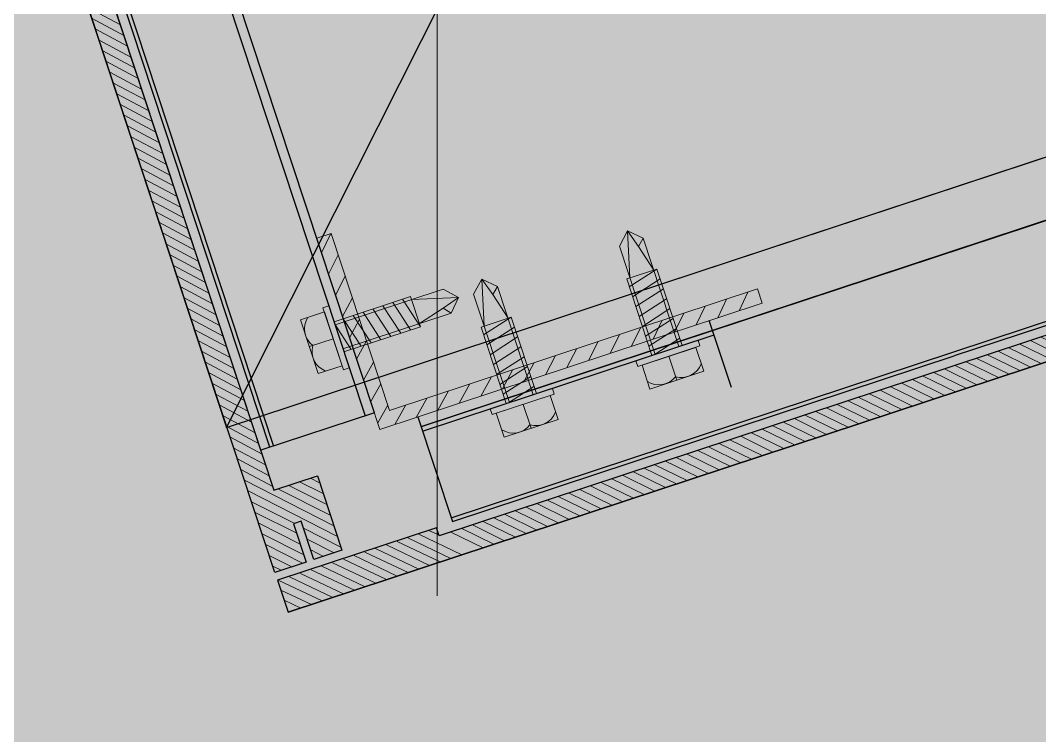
# Model space of a CAD drawing. Header units: metres. Extents: x 678805 to 1359287, y 2747329 to 5497370.
# Drawn here: x 679896.383 to 679896.5855, y 2748645.4954 to 2748645.6375 of the extents above; entities that cross this region are included whole.
import ezdxf

# ---------------------------------------------------------------- set-up
doc = ezdxf.new("R2010")
doc.units = ezdxf.units.M
for name, color, linetype in [('00_XREF_MON_HSC_PAVEMENT', 7, 'Continuous'), ('00_XREF_TWQ_BUILDINGS', 7, 'Continuous'), ('XREF_MON_BUILDINGS$0$00-Modulos DEFINIDOS', 7, 'Continuous'), ('XREF_MON_BUILDINGS$0$00-Modulos ROOFS', 2, 'Continuous'), ('XREF_MON_BUILDINGS$0$02-L-01_Struture aux', 4, 'Continuous'), ('XREF_MON_BUILDINGS$0$02-L-panel', 5, 'Continuous'), ('XREF_MON_BUILDINGS$0$COTAUX', 7, 'Continuous')]:
    doc.layers.add(name, color=color, linetype=linetype)
doc.layers.add('XREF_MON_BUILDINGS$0$0-WIPEOUTS', color=7, linetype='Continuous', true_color=0xffffff)
doc.layers.add('XREF_MON_BUILDINGS$0$00_AUX', color=3, linetype='Continuous', plot=False)
for name, color, linetype, lineweight in [('XREF_MON_BUILDINGS$0$02-H-251', 251, 'Continuous', 0), ('XREF_MON_BUILDINGS$0$02-H-254', 254, 'Continuous', 0), ('XREF_MON_BUILDINGS$0$02-L-01_Structure L', 7, 'Continuous', 5), ('XREF_MON_BUILDINGS$0$02-L-01_Structure T', 8, 'Continuous', 5)]:
    doc.layers.add(name, color=color, linetype=linetype, lineweight=lineweight)
for name, color, linetype, lineweight, true_color in [('XREF_MON_BUILDINGS$0$02-KH-01 Water_Toilets', 7, 'Continuous', 30, 0x3877ff), ('XREF_MON_HSC_PAVEMENT$0$03-TR-Pavement_01_Compacted Ground', 7, 'Continuous', 5, 0x5a4f30), ('XREF_MON_HSC_PAVEMENT$0$03-TR-Pavement_06_Concrete Slab in situ', 7, 'Continuous', 9, 0xf7f7f7)]:
    doc.layers.add(name, color=color, linetype=linetype, lineweight=lineweight, true_color=true_color)
doc.layers.get('XREF_MON_BUILDINGS$0$02-KH-01 Water_Toilets').off()
doc.styles.add('XREF_MON_BUILDINGS$0$E100', font='verdana.ttf', dxfattribs={"height": 0.18})
doc.dimstyles.new('XREF_MON_BUILDINGS$0$E100', dxfattribs={"dimscale": 0.03, "dimtxt": 12, "dimasz": 0.5, "dimexe": 0.1, "dimexo": 1, "dimgap": 4, "dimtad": 1, "dimzin": 0, "dimdsep": 46, "dimtxsty": 'XREF_MON_BUILDINGS$0$E100', "dimblk1": 'XREF_MON_BUILDINGS$0$LINCOT200', "dimblk2": 'XREF_MON_BUILDINGS$0$LINCOT200', "dimsah": 1, "dimcen": 0.1, "dimdle": 0.1, "dimse1": 1, "dimse2": 1, "dimclrt": 256, "dimadec": 0, "dimazin": 0, "dimtfac": 0.01538461538461539, "dimtofl": 0, "dimtmove": 0, "dimatfit": 3, "dimldrblk": 'XREF_MON_BUILDINGS$0$LINCOT200', "dimfxl": 1, "dimtolj": 1, "dimtzin": 0, "dimarcsym": 0})

# ---------------------------------------------------------------- blocks, each defined once
blk = doc.blocks.new('XREF_MON_BUILDINGS$0$LINCOT200')
for p, q in [((0, -9.999961704014428), (0, 10.00003829598555)), ((3.694822225952521e-13, 3.829598557558711e-05), (10.00000000000051, 3.829598557558711e-05))]:
    blk.add_line(p, q)
at = {"const_width": 1.875}
blk.add_lwpolyline([(3.535533801624467, -3.535495714255788), (-3.535533950636761, 3.535572157214077)], dxfattribs=at)
at = {"layer": 'XREF_MON_BUILDINGS$0$COTAUX'}
blk.add_line((0, 0), (-1.249999999999915, 0), dxfattribs=at)
blk = doc.blocks.new('*D89')
at = {"layer": 'DEFPOINTS', "color": 0, "transparency": 16777216}
for p in [(119.6986085125245, -56.82058442011476), (124.4986085132696, -56.82058442058042), (124.4986085132696, -57.2785381723661)]:
    blk.add_point(p, dxfattribs=at)
at = {"layer": 'XREF_MON_BUILDINGS$0$00_AUX', "color": 0, "lineweight": -2, "transparency": 16777216}
blk.add_line((119.7136085125246, -57.27853817236596), (124.4836085132696, -57.27853817236596), dxfattribs=at)
at = {"layer": 'XREF_MON_BUILDINGS$0$00_AUX', "color": 0, "lineweight": -2, "transparency": 16777216, "xscale": 0.015, "yscale": 0.015, "zscale": 0.015, "rotation": 180}
blk.add_blockref('XREF_MON_BUILDINGS$0$LINCOT200', (119.6986085125246, -57.27853817236596), dxfattribs=at)
at = {"layer": 'XREF_MON_BUILDINGS$0$00_AUX', "color": 0, "lineweight": -2, "transparency": 16777216, "xscale": 0.015, "yscale": 0.015, "zscale": 0.015}
blk.add_blockref('XREF_MON_BUILDINGS$0$LINCOT200', (124.4986085132696, -57.27853817236596), dxfattribs=at)
at = {"layer": 'XREF_MON_BUILDINGS$0$00_AUX', "transparency": 16777216, "insert": (122.0986085128971, -57.06442803133171), "char_height": 0.18, "attachment_point": 5, "style": 'XREF_MON_BUILDINGS$0$E100'}
blk.add_mtext('\\A1;4.80', dxfattribs=at)
blk = doc.blocks.new('*D90')
at = {"layer": 'DEFPOINTS', "color": 0, "transparency": 16777216}
for p in [(119.6986085125246, -56.82058442011478), (120.1565622668715, -56.82058442011478), (119.6986085111276, -61.62058442039418)]:
    blk.add_point(p, dxfattribs=at)
at = {"layer": 'XREF_MON_BUILDINGS$0$00_AUX', "color": 0, "lineweight": -2, "transparency": 16777216}
blk.add_line((120.1565622668715, -61.60558442039406), (120.1565622668715, -56.83558442011466), dxfattribs=at)
at = {"layer": 'XREF_MON_BUILDINGS$0$00_AUX', "color": 0, "lineweight": -2, "transparency": 16777216, "xscale": 0.015, "yscale": 0.015, "zscale": 0.015}
for p, rotation in [((120.1565622668715, -56.82058442011466), 90.00000000000006), ((120.1565622668715, -61.62058442039406), 270.0000000000001)]:
    blk.add_blockref('XREF_MON_BUILDINGS$0$LINCOT200', p, dxfattribs=dict(at, rotation=rotation))
at = {"layer": 'XREF_MON_BUILDINGS$0$00_AUX', "transparency": 16777216, "insert": (119.9424521258373, -59.22058442025437), "char_height": 0.18, "attachment_point": 5, "rotation": 90.00000000000006, "style": 'XREF_MON_BUILDINGS$0$E100'}
blk.add_mtext('\\A1;4.80', dxfattribs=at)
blk = doc.blocks.new('XREF_MON_BUILDINGS$0$ULMA_Escuadra40x80_Seccion')
at = {"layer": 'XREF_MON_BUILDINGS$0$02-H-251', "ltscale": 125}
h = blk.add_hatch(dxfattribs=at)
h.set_pattern_fill('ANSI31', color=256, scale=0.001, angle=360, style=0)
h.set_pattern_definition([(45, (0, 0), (-0.002245064030267288, 0.002245064030267289), [])])
h.paths.add_polyline_path([(0, 0.0799999999994725), (0.002999999989697244, 0.0799999999994725), (0.002999999989697244, 0.002999999999701686), (0.03999999999359716, 0.002999999999701686), (0.03999999999359716, 0), (0, 0)])
at = {"layer": 'XREF_MON_BUILDINGS$0$02-L-01_Structure L', "linetype": 'Continuous'}
blk.add_lwpolyline([(0, 0.0799999999994725), (0.002999999989697244, 0.0799999999994725), (0.002999999989697244, 0.002999999999701686), (0.03999999999359716, 0.002999999999701686), (0.03999999999359716, 0), (0, 0)], close=True, dxfattribs=at)
blk = doc.blocks.new('XREF_MON_BUILDINGS$0$ULMA_Autotaladrante')
at = {"layer": 'XREF_MON_BUILDINGS$0$02-L-01_Structure T', "color": 252}
for p, q in [((0.006200000001172157, 0.005629165124673818), (0.001200000000153523, 0.005629165124673818)), ((-0.02500000000509317, 2.273736754432321e-13), (-0.02263469026956955, 0.00250000000005457)), ((-0.02500000000509317, 2.273736754432321e-13), (-0.01600000000325963, 0.00250000000005457)), ((-0.02263469026956955, 0.00250000000005457), (0, 0.00250000000005457)), ((0, 0.003150000000232467), (-0.01600000000325963, 0.003150000000232467)), ((-0.01600000000325963, -0.003149999999777719), (-0.01600000000325963, 0.003150000000232467)), ((-0.01600000000325963, -0.003149999999777719), (-0.01434631468237058, 0.003150000000232467)), ((-0.01393224676803584, -0.003149999999777719), (-0.01227856144714679, 0.003150000000232467)), ((-0.0118644935323573, -0.003149999999777719), (-0.01021080821146825, 0.003150000000232467)), ((-0.00979674029713351, -0.003149999999777719), (-0.008143054976244457, 0.003150000000232467)), ((-0.00772898706190972, -0.003149999999777719), (-0.006075301741020667, 0.003150000000232467)), ((-0.005661233826231182, -0.003149999999777719), (-0.004007548505342129, 0.003150000000232467)), ((-0.003593480591007392, -0.003149999999777719), (-0.001939795270118339, 0.003150000000232467)), ((-0.001525727355783602, -0.003149999999777719), (0, 0.002662522019363678)), ((-0.02500000000509317, 2.273736754432321e-13), (-0.02263469026956955, -0.002499999999599822)), ((-0.02500000000509317, 2.273736754432321e-13), (-0.02139930772136722, -0.001093663805477263)), ((0.006200000001172157, 2.273736754432321e-13), (0.001200000000153523, 2.273736754432321e-13)), ((-0.02139930772136722, -0.001093663805477263), (-0.02263469026956955, -0.002499999999599822)), ((-0.02139930772136722, -0.001093663805477263), (-0.01600000000325963, -0.002499999999599822)), ((-0.02263469026956955, -0.002499999999599822), (0, -0.002499999999599822)), ((0, -0.003149999999777719), (-0.01600000000325963, -0.003149999999777719)), ((0.006200000001172157, -0.005629165124219071), (0.001200000000153523, -0.005629165124219071))]:
    blk.add_line(p, q, dxfattribs=at)
for points in [[(0.001200000000153523, 0.006499999999959982), (0, 0.006499999999959982), (0, -0.006499999999732609), (0.001200000000153523, -0.006499999999732609)], [(0.006200000001172157, 0.005629165124673818), (0.001200000000153523, 0.005629165124673818), (0.001200000000153523, -0.005629165124219071), (0.006200000001172157, -0.005629165124219071)]]:
    blk.add_lwpolyline(points, close=True, dxfattribs=at)
for centre, start, end in [((0.001986085791031655, 0.002367525475847287), 325.8171883654993, 50.71596115511253), ((0.001986085791031655, -0.002366719792689764), 309.2667341381091, 34.16957033823044)]:
    blk.add_arc(centre, 0.004213914210367771, start, end, dxfattribs=at)
blk = doc.blocks.new('XREF_MON_BUILDINGS$0$A$C61F93961')
at = {"layer": 'XREF_MON_BUILDINGS$0$02-H-254', "ltscale": 125}
h = blk.add_hatch(dxfattribs=at)
h.set_pattern_fill('ANSI31', color=256, scale=0.0005, angle=180, style=0)
h.set_pattern_definition([(225, (257.3967470116992, 172.2188753114272), (0.001122532015133644, -0.001122532015133644), [])])
h.paths.add_polyline_path([(0.00497295573964962, -0.5987121306914389), (0.004970343142417732, -0.03323460203122863), (0.006548744771691872, -0.03323460203122863), (0.006548744771691872, 0), (0, 0), (-4.747004291161261e-05, -0.5987121306914389)])
h = blk.add_hatch(dxfattribs=at)
h.set_pattern_fill('ANSI31', color=256, scale=0.0005, angle=180, style=0)
h.set_pattern_definition([(225, (257.5004317846482, 171.9809466341668), (0.001122532015133644, -0.001122532015133644), [])])
h.paths.add_polyline_path([(0.02386382968487055, -0.01400000000285218), (0.02386288463216601, -0.004932537467283282), (0.5973436423223184, -0.004924154091161981), (0.5973436423223184, 1.331605597343355e-06), (0.008321258678762433, 0), (0.008321258678762433, -0.006549999998242129), (0.01632125867811851, -0.006549999998242129), (0.01632125867811851, -0.008150000008754432), (0.008321258678762433, -0.008150000008754432), (0.008321258678762433, -0.01400000000285218)])
at = {"layer": 'XREF_MON_BUILDINGS$0$02-L-01_Struture aux'}
for p, q in [((0.03223181738329117, -0.02869217211398833), (0.03223181738329117, -0.004918288065123733)), ((4.774424653506436, -0.02674228569560455), (0.03223181738329117, -0.02674228569560455)), ((0.03223181738329117, -0.02869217211398833), (4.774424653460841, -0.02869228299654125)), ((0.02874191861454278, -0.03664791404001377), (0.006847578737108506, -0.0366479140230247)), ((0.02574191859574171, -0.03664791404001377), (0.02574191860301767, -0.0976104919943559)), ((0.02665308612428063, -4.782712843939979), (0.02665308610991701, -0.03664791403839374)), ((0.02674228569560455, -0.03664791403846301), (0.02674228569563297, -4.78271284393991)), ((0.01475225088532284, -0.0976104919943559), (0.02874191861454278, -0.0976104919943559))]:
    blk.add_line(p, q, dxfattribs=at)
at = {"layer": 'XREF_MON_BUILDINGS$0$02-L-01_Struture aux', "ltscale": 0.001}
for p, q in [((0.006847578737104953, -0.0366479140230247), (0.006847578511610664, -0.1415649039716698)), ((0.007617730606906292, -0.03664791402362333), (0.007617730381412002, -0.1415649039716698))]:
    blk.add_line(p, q, dxfattribs=at)
at = {"layer": 'XREF_MON_BUILDINGS$0$02-L-01_Struture aux'}
for points in [[(0.03223181738329117, -0.006847578853092173), (4.774424734222386, -0.006847577937202587)], [(4.774424653953609, -0.007617729807003926), (0.03223181738329117, -0.007617730722893512)], [(0.006847582217194059, -4.782712843955347), (0.006847578511610664, -0.1415649039716698)], [(0.007617730381412002, -0.1415649039716698), (0.007617734086995398, -4.78271284395475)]]:
    blk.add_lwpolyline(points, dxfattribs=at)
at = {"layer": 'XREF_MON_BUILDINGS$0$02-L-panel'}
for p, q in [((3.552713678800501e-15, -0.5987121306914389), (0, 0)), ((0, 0), (3.552713678800501e-15, -0.5987121306914389)), ((0.006688797694579307, 0), (0, 0)), ((0.006688797694579307, -0.03323460203122863), (0.006688797694579307, 0)), ((4.200944176126569, -0.004920402750007824), (0.02386288463216601, -0.004932537467283282)), ((0.005020425782564786, -0.5987121306914389), (0.004970343142417732, -0.03323460203122863)), ((0.004970343142417732, -0.03323460203122863), (0.006688797694579307, -0.03323460203122863))]:
    blk.add_line(p, q, dxfattribs=at)
blk.add_lwpolyline([(0.02386382968487055, -0.01400000000285218), (0.008321258678762433, -0.01400000000285218), (0.008321258678762433, -0.008150000008754432), (0.01632125867811851, -0.008150000008754432), (0.01632125867811851, -0.006549999998242129), (0.008321258678762433, -0.006549999998242129), (0.008321258678762433, 0), (0.5973436423223184, 1.331605597343355e-06), (0.5973436423223184, -0.004924154091161981), (0.02386288463216601, -0.004932537467283282), (0.02386382968487055, -0.01400000000285218), (0.02386382968487055, -0.01400000000285218), (0.02386325048124149, -0.01400000000285218), (0.008321258678762433, -0.01400000000285218), (0.008321258678762433, -0.008150000008754432)], dxfattribs=at)
at = {"layer": 'XREF_MON_BUILDINGS$0$02-L-01_Struture aux', "xscale": -1}
for name, p, rotation in [('XREF_MON_BUILDINGS$0$ULMA_Autotaladrante', (0.04874193740207033, -0.02674163425269782), 269.9952589479335), ('XREF_MON_BUILDINGS$0$ULMA_Escuadra40x80_Seccion', (0.0287419186118143, -0.02869217211398833), 180), ('XREF_MON_BUILDINGS$0$ULMA_Autotaladrante', (0.02574191859937969, -0.05728883561617337), 359.9952589479335), ('XREF_MON_BUILDINGS$0$ULMA_Autotaladrante', (0.02574191860301767, -0.08777012459334443), 359.9952589479335)]:
    blk.add_blockref(name, p, dxfattribs=dict(at, rotation=rotation))
blk = doc.blocks.new('XREF_MON_HSC_PAVEMENT')
at = {"layer": 'XREF_MON_HSC_PAVEMENT$0$03-TR-Pavement_01_Compacted Ground', "linetype": 'Continuous'}
h = blk.add_hatch(dxfattribs=at)
h.set_pattern_fill('ANSI31', color=256, scale=0.059, angle=45)
h.set_pattern_definition([(90, (652974.1167151183, 2717198.732228751), (-0.187325, 0), [])])
h.paths.add_polyline_path([(679901.3286003172, 2748646.073674789), (679896.4362206, 2748645.519857257), (679891.9899451599, 2748654.202373384), (679897.9907274209, 2748656.183535898)], flags=17)
at = {"layer": 'XREF_MON_HSC_PAVEMENT$0$03-TR-Pavement_06_Concrete Slab in situ', "linetype": 'Continuous'}
h = blk.add_hatch(color=256, dxfattribs=at)
h.dxf.hatch_style = 1
h.paths.add_polyline_path([(679897.9907274209, 2748656.183535898), (679891.9899451599, 2748654.202373384), (679895.5772904027, 2748643.336934777), (679901.3286003172, 2748646.073674789)])
blk = doc.blocks.new('XREF_MON_BUILDINGS$0$modulo kiosco')
at = {"layer": 'XREF_MON_BUILDINGS$0$0-WIPEOUTS', "true_color": 0xfcfcfc}
h = blk.add_hatch(color=7, dxfattribs=at)
h.dxf.hatch_style = 1
h.paths.add_polyline_path([(119.6986085139215, -61.62058441969566), (119.6986085125245, -56.82058442011476), (124.4986085132696, -56.82058442058042), (124.4986085123383, -61.62058442132547)])
at = {"layer": 'XREF_MON_BUILDINGS$0$00-Modulos ROOFS'}
blk.add_line((119.6986085125245, -56.82058442011476), (124.4986085118726, -61.62058442248963), dxfattribs=at)
at = {"layer": 'XREF_MON_BUILDINGS$0$00-Modulos ROOFS', "lineweight": 0}
blk.add_lwpolyline([(119.6986085139215, -61.62058441969566), (119.6986085125245, -56.82058442011476), (124.4986085132696, -56.82058442058042), (124.4986085123383, -61.62058442132547)], close=True, dxfattribs=at)
at = {"layer": 'XREF_MON_BUILDINGS$0$00-Modulos ROOFS'}
blk.add_lwpolyline([(124.4986085137352, -57.12058442062698), (124.4986085132696, -56.82058442058042), (124.1986085125245, -56.82058442151174), (119.9986085128039, -56.82058442034759), (119.6986085125245, -56.82058442011476), (119.6986085125245, -57.12058442085981), (119.6986085134558, -61.32058442058042), (119.6986085139215, -61.62058441969566), (119.9986085128039, -61.62058442062698), (124.1986085125245, -61.62058442109264), (124.4986085123383, -61.62058442132547), (124.4986085128039, -61.32058442081325)], close=True, dxfattribs=at)
at = {"layer": 'XREF_MON_BUILDINGS$0$00_AUX', "color": 253}
dim = blk.add_linear_dim(base=(120.1565622668715, -56.82058442011478), p1=(119.6986085111275, -61.62058442039415), p2=(119.6986085125245, -56.82058442011476), angle=90, dimstyle='XREF_MON_BUILDINGS$0$E100', dxfattribs=at)
dim.commit()
dim.dimension.update_dxf_attribs({"geometry": '*D90', "text_midpoint": (119.9424521258372, -59.2205844202545)})
dim = blk.add_linear_dim(base=(124.4986085132696, -57.2785381723661), p1=(119.6986085125245, -56.82058442011476), p2=(124.4986085132696, -56.82058442058042), dimstyle='XREF_MON_BUILDINGS$0$E100', dxfattribs=at)
dim.commit()
dim.dimension.update_dxf_attribs({"geometry": '*D89', "text_midpoint": (122.098608512897, -57.06442803133184)})
blk = doc.blocks.new('XREF_MON_BUILDINGS')
at = {"layer": 'XREF_MON_BUILDINGS$0$02-KH-01 Water_Toilets', "linetype": 'Continuous', "rotation": 108.2706825756396}
blk.add_blockref('XREF_MON_BUILDINGS$0$modulo kiosco', (679879.9942654095, 2748514.078854871), dxfattribs=at)
at = {"layer": 'XREF_MON_BUILDINGS$0$00-Modulos DEFINIDOS', "rotation": 108.2706826400016}
blk.add_blockref('XREF_MON_BUILDINGS$0$A$C61F93961', (679896.4361926252, 2748645.51994199), dxfattribs=at)

msp = doc.modelspace()

# ---------------------------------------------------------------- block references
at = {"layer": '00_XREF_MON_HSC_PAVEMENT'}
msp.add_blockref('XREF_MON_HSC_PAVEMENT', (0, 0), dxfattribs=at)

# ---------------------------------------------------------------- next in the draw order: block references
at = {"layer": '00_XREF_TWQ_BUILDINGS'}
msp.add_blockref('XREF_MON_BUILDINGS', (0, 0), dxfattribs=at)

# ---------------------------------------------------------------- next in the draw order: block references
msp.add_blockref('XREF_MON_BUILDINGS', (0, 0))

doc.saveas('drawing.dxf')
